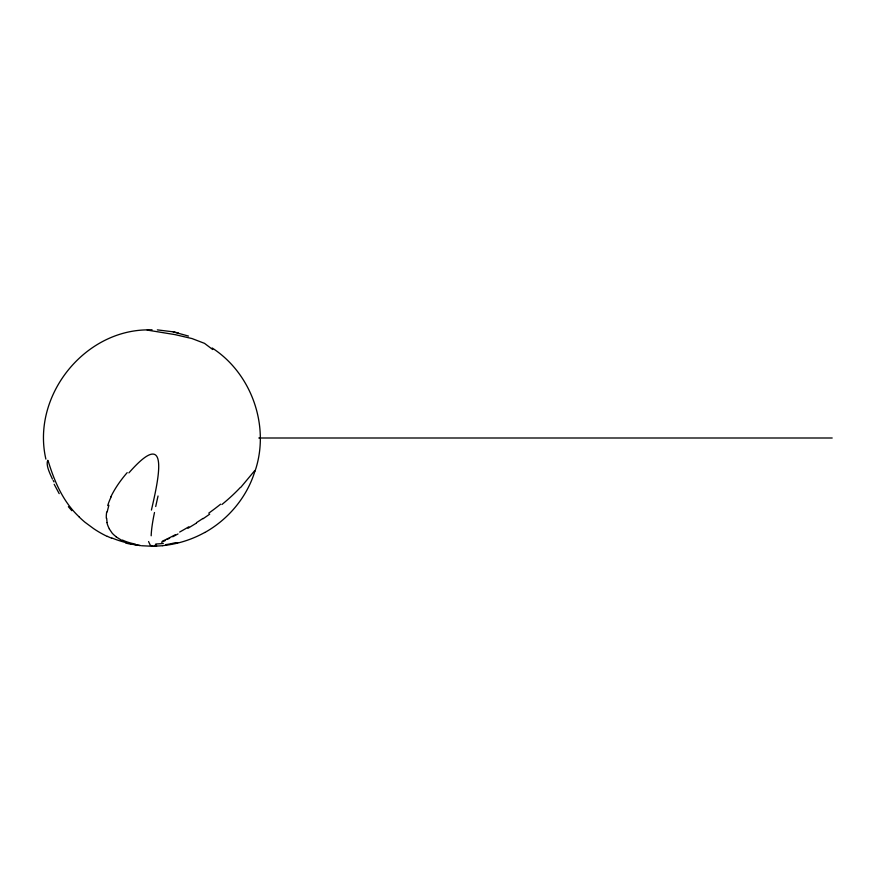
<?xml version="1.0" encoding="UTF-8"?>
<svg xmlns="http://www.w3.org/2000/svg" width="876" height="876" viewBox="0 0 876 876"><rect width="100%" height="100%" fill="white"/><g stroke="black" fill="none" stroke-linecap="round" stroke-linejoin="round"><path stroke-width="1.31" d="M107.157 511.945L108.876 505.255M151.428 510.073C157.373 483.848 172.068 423.579 128.903 472.876M254.883 471.244C246.999 497.119 228.351 519.369 204.798 532.52M255.606 469.426C269.786 425.134 251.226 373.242 212.167 347.991M240.714 487.428L255.047 470.237A8.158 0.766 -68.1 0 1 254.916 471.178M209.703 514.168L203.112 518.734M196.509 523.049L187.924 528.316M178.014 533.955L172.714 536.78M165.214 540.558L161.589 542.266M156.322 544.598L155.118 545.091M152.873 545.956L150.344 545.321L148.559 541.565M152.041 546.241L141.419 545.726M176.284 543.098L177.719 542.66M165.225 545.398L166.506 545.211M162.739 545.726L153.497 546.241L154.899 546.219M146.719 329.88C82.913 331.019 31.525 397.003 45.88 459.123M152.03 329.748L147.168 330.077L175.014 334.621L191.986 338.552L204.502 343.348L212.715 349.535M258.781 438L832.2 438M157.341 329.88L173.141 331.829L188.493 336.077M134.707 544.653L140.401 545.584L130.754 544.084M173.152 331.829L178.332 332.99M121.873 540.426L115.993 536.769M78.873 516.61C63.061 501.718 54.389 481.406 48.18 461.017A4.446 0.712 75.8 0 0 47.775 460.294C45.541 465.123 50.118 473.872 52.45 479.139M68.372 506.678L71.843 510.697M53.184 480.508L53.973 481.877M59.196 493.648L54.192 484.286M109.27 528.874L112.183 533.155A66.456 35.905 -15.9 0 0 116.125 536.703M107.08 522.512L106.653 518.187M78.829 516.654A107.463 104.594 -25.1 0 0 84.983 522.249L93.787 528.743A105.032 101.266 -11.5 0 0 107.299 536.451M111.789 538.28A101.934 98.035 -9.9 0 1 107.365 536.342M125.914 542.583A104.77 100.992 -11.1 0 1 111.92 537.984M130.721 544.204A105.503 102.963 -18.5 0 1 125.783 543.065M135.309 544.095A58.615 29.017 -10.3 0 1 122.487 540.087M109.369 528.83A73.683 40.614 -21.1 0 1 106.927 522.556M106.314 518.307A80.603 43.603 -27.2 0 1 106.664 512.077M107.704 505.583A86.823 44.085 -32.7 0 1 111.208 496.758M110.814 496.911A90.578 43.592 -35.3 0 1 127.184 472.635M155.72 506.514A104.222 9.877 -73.8 0 1 158.041 496.002M151.176 535.794A100.368 15.713 -69.9 0 1 154.494 512.504M169.648 538.247A45.388 0.745 -23.9 0 1 166.736 539.496M167.853 538.598A51.859 2.146 -27.6 0 1 162.29 541.215M175.211 534.787A58.035 4.851 -30.7 0 1 168.061 538.466M188.844 526.772A64.66 9.209 -33.1 0 1 179.646 532.06M202.98 518.406A71.668 16.37 -34.6 0 1 196.52 522.633M220.621 504.171A77.449 22.064 -34.7 0 1 208.718 513.183M240.32 487.494A79.88 26.138 -34.2 0 1 221.946 504.488M204.765 532.455A106.368 104.31 -18.6 0 1 168.969 544.817A108.263 108.044 -39.1 0 1 162.728 545.639M156.662 545.868A40.154 12.439 1.4 0 1 154.756 545.934M163.297 543.459A44.983 16.513 2.2 0 1 155.764 543.996M175.594 542.605A52.68 24.517 4.5 0 1 165.969 544.598"/></g></svg>
